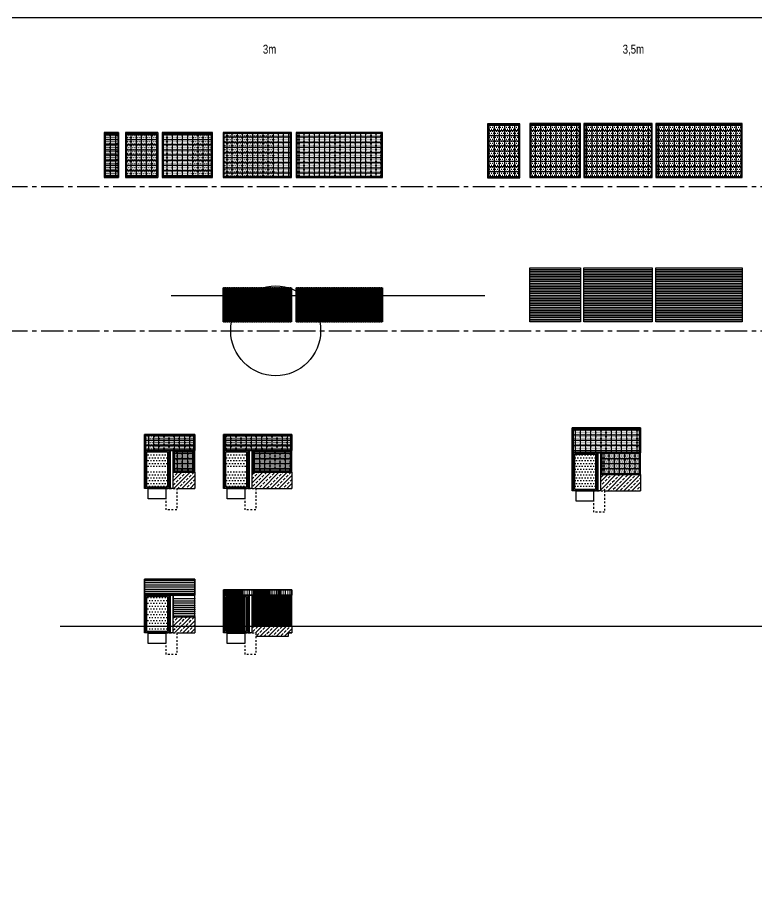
# Model space of a CAD drawing. Header units: metres. Extents: x -16 to 917, y -427 to 244.
# Drawn here: x 638.43 to 679.51, y -378.6 to -330.25 of the extents above; entities that cross this region are included whole.
import ezdxf

# ---------------------------------------------------------------- set-up
doc = ezdxf.new("R2010")
doc.units = ezdxf.units.M
doc.linetypes.add('CENTER', pattern=[2, 1.25, -0.25, 0.25, -0.25])
doc.linetypes.add('DASHED', pattern=[0.75, 0.5, -0.25])
for name, color, linetype in [('m_pale', 1, 'Continuous'), ('m_panele', 7, 'Continuous'), ('m_tekst', 2, 'Continuous')]:
    doc.layers.add(name, color=color, linetype=linetype)
doc.styles.add('CDMSTYLE', font='CDMSIMPL', dxfattribs={"width": 0.8, "bigfont": 'CDMBIGPL'})
pattern_1 = [(0, (0.1, 1), (0.0555625, 0.111125), [0, -0.111125])]
pattern_2 = [(90, (0.1, 1), (-0.28575, 6e-17), []), (180, (0.1, 1), (-6e-17, -0.28575), [])]
pattern_3 = [(90, (0.1, 0.41), (-0.28575, 6e-17), []), (180, (0.1, 0.41), (-6e-17, -0.28575), [])]
pattern_4 = [(0, (0.1, 0.41), (0.0555625, 0.111125), [0, -0.111125])]
pattern_5 = [(90, (-1.5, 1.71), (-0.28575, 6e-17), []), (180, (-1.5, 1.71), (-6e-17, -0.28575), [])]
pattern_6 = [(0, (-1.5, 1.71), (0.0555625, 0.111125), [0, -0.111125])]
pattern_7 = [(0, (-147.98, -221.39), (0.079375, 0.15875), [0, -0.15875])]
pattern_8 = [(45, (-151.2667, -223.5827), (-0.2245064, 0.2245064), []), (45, (-151.0422, -223.5827), (-0.2245064, 0.2245064), [0.15875, -0.079375])]
pattern_9 = [(0, (-346.90001, -278.24322), (0.0555625, 0.111125), [0, -0.111125])]
pattern_10 = [(90, (-346.9, -278.24322), (-0.28575, 6e-17), []), (180, (-346.9, -278.24322), (-6e-17, -0.28575), [])]
pattern_11 = [(0, (-344.70027, -270.53981), (3e-17, 0.09525), [])]

# ---------------------------------------------------------------- blocks, each defined once
blk = doc.blocks.new('P_5_3_1')
at = {"layer": 'm_panele'}
h = blk.add_hatch(color=251, dxfattribs=at)
h.paths.add_polyline_path([(4.9, 3), (0.1, 3), (0.1, 0.5), (4.9, 0.5)])
h.paths.add_polyline_path([(4.85, 0.55), (0.15, 0.55), (0.15, 2.95), (4.85, 2.95)], flags=16)
h = blk.add_hatch(dxfattribs=at)
h.set_pattern_fill('ANSI37', color=251, scale=0.09, angle=45, style=0)
h.paths.add_polyline_path([(4.85, 2.95), (0.15, 2.95), (0.15, 0.55), (4.85, 0.55)])
h = blk.add_hatch(dxfattribs=at)
h.set_pattern_fill('DOTS', color=95, scale=0.07, style=0)
h.paths.add_polyline_path([(4.85, 2.95), (0.15, 2.95), (0.15, 0.55), (4.85, 0.55)])
at = {"layer": 'm_panele', "color": 251}
blk.add_lwpolyline([(0.1, 0.5), (4.9, 0.5), (4.9, 3), (0.1, 3), (0.1, 0.5)], dxfattribs=at)
blk.add_lwpolyline([(0.15, 0.55), (4.85, 0.55), (4.85, 2.95), (0.15, 2.95)], close=True, dxfattribs=at)
blk = doc.blocks.new('P_4_3_1')
at = {"layer": 'm_panele'}
h = blk.add_hatch(color=251, dxfattribs=at)
h.paths.add_polyline_path([(3.9, 3), (0.1, 3), (0.1, 0.5), (3.9, 0.5)])
h.paths.add_polyline_path([(3.85, 0.55), (0.15, 0.55), (0.15, 2.95), (3.85, 2.95)], flags=16)
h = blk.add_hatch(dxfattribs=at)
h.set_pattern_fill('ANSI37', color=251, scale=0.09, angle=45, style=0)
h.paths.add_polyline_path([(3.85, 2.95), (0.15, 2.95), (0.15, 0.55), (3.85, 0.55)])
h = blk.add_hatch(dxfattribs=at)
h.set_pattern_fill('DOTS', color=95, scale=0.07, style=0)
h.paths.add_polyline_path([(3.85, 2.95), (0.15, 2.95), (0.15, 0.55), (3.85, 0.55)])
at = {"layer": 'm_panele', "color": 251}
blk.add_lwpolyline([(0.1, 0.5), (3.9, 0.5), (3.9, 3), (0.1, 3), (0.1, 0.5)], dxfattribs=at)
blk.add_lwpolyline([(0.15, 0.55), (3.85, 0.55), (3.85, 2.95), (0.15, 2.95)], close=True, dxfattribs=at)
blk = doc.blocks.new('P_3_3_1')
at = {"layer": 'm_panele'}
h = blk.add_hatch(color=251, dxfattribs=at)
h.paths.add_polyline_path([(2.9, 3), (0.1, 3), (0.1, 0.5), (2.9, 0.5)])
h.paths.add_polyline_path([(2.85, 2.95), (2.85, 0.55), (0.15, 0.55), (0.15, 2.95)], flags=16)
h = blk.add_hatch(dxfattribs=at)
h.set_pattern_fill('ANSI37', color=251, scale=0.09, angle=45, style=0)
h.set_pattern_definition([(90, (0.1, 1), (-0.28575, 6e-17), []), (180, (0.1, 1), (-6e-17, -0.28575), [])])
h.paths.add_polyline_path([(2.85, 2.95), (0.15, 2.95), (0.15, 0.55), (2.85, 0.55)])
h = blk.add_hatch(dxfattribs=at)
h.set_pattern_fill('DOTS', color=95, scale=0.07, style=0)
h.set_pattern_definition([(0, (0.1, 1), (0.0555625, 0.111125), [0, -0.111125])])
h.paths.add_polyline_path([(2.85, 2.95), (0.15, 2.95), (0.15, 0.55), (2.85, 0.55)])
at = {"layer": 'm_panele', "color": 251}
blk.add_lwpolyline([(0.1, 0.5), (2.9, 0.5), (2.9, 3), (0.1, 3), (0.1, 0.5)], dxfattribs=at)
blk.add_lwpolyline([(0.15, 0.55), (2.85, 0.55), (2.85, 2.95), (0.15, 2.95)], close=True, dxfattribs=at)
blk = doc.blocks.new('*U78')
at = {"layer": 'm_panele'}
blk.add_hatch(color=23, dxfattribs=at).paths.add_polyline_path([(0.025, 0.95), (-0.025, 0.95), (-0.025, -0.95), (0.025, -0.95)])
at = {"layer": 'm_panele', "color": 23, "linetype": 'Continuous', "lineweight": 25}
blk.add_lwpolyline([(-0.025, -0.95), (0.025, -0.95), (0.025, 0.95), (-0.025, 0.95)], close=True, dxfattribs=at)
blk = doc.blocks.new('*U79')
at = {"layer": 'm_tekst', "color": 0, "linetype": 'ByBlock', "lineweight": -2, "transparency": 16777216}
for p in [(0, 0), (0.1, 0), (0.2, 0), (0.3, 0), (0.4, 0), (0.5, 0), (0.6, 0), (0.7, 0), (0.8, 0), (0.9, 0), (1, 0), (1.1, 0), (1.2, 0), (1.3, 0), (1.4, 0), (1.5, 0), (1.6, 0), (1.7, 0), (1.8, 0), (1.9, 0), (2, 0), (2.1, 0), (2.2, 0), (2.3, 0), (2.4, 0), (2.5, 0), (2.6, 0), (2.7, 0), (2.8, 0), (2.9, 0), (3, 0), (3.1, 0), (3.2, 0), (3.3, 0), (3.4, 0), (3.5, 0), (3.6, 0), (3.7, 0)]:
    blk.add_blockref('*U78', p, dxfattribs=at)
blk = doc.blocks.new('P_4_3_2')
at = {"layer": 'm_panele', "color": 23}
blk.add_lwpolyline([(0.1, 0.5), (0.1, 2.4), (3.9, 2.4), (3.9, 0.5)], close=True, dxfattribs=at)
at = {"layer": 'm_tekst', "color": 1, "linetype": 'Continuous', "lineweight": 25}
blk.add_blockref('*U79', (0.148, 1.45), dxfattribs=at)
blk = doc.blocks.new('P_5_3_2')
at = {"layer": 'm_panele'}
for points in [[(0.173, 2.4), (0.123, 2.4), (0.123, 0.5), (0.173, 0.5)], [(0.273, 2.4), (0.223, 2.4), (0.223, 0.5), (0.273, 0.5)], [(0.373, 2.4), (0.323, 2.4), (0.323, 0.5), (0.373, 0.5)], [(0.473, 2.4), (0.423, 2.4), (0.423, 0.5), (0.473, 0.5)], [(0.573, 2.4), (0.523, 2.4), (0.523, 0.5), (0.573, 0.5)], [(0.673, 2.4), (0.623, 2.4), (0.623, 0.5), (0.673, 0.5)], [(0.773, 2.4), (0.723, 2.4), (0.723, 0.5), (0.773, 0.5)], [(0.873, 2.4), (0.823, 2.4), (0.823, 0.5), (0.873, 0.5)], [(0.973, 2.4), (0.923, 2.4), (0.923, 0.5), (0.973, 0.5)], [(1.073, 2.4), (1.023, 2.4), (1.023, 0.5), (1.073, 0.5)], [(1.173, 2.4), (1.123, 2.4), (1.123, 0.5), (1.173, 0.5)], [(1.273, 2.4), (1.223, 2.4), (1.223, 0.5), (1.273, 0.5)], [(1.373, 2.4), (1.323, 2.4), (1.323, 0.5), (1.373, 0.5)], [(1.473, 2.4), (1.423, 2.4), (1.423, 0.5), (1.473, 0.5)], [(1.573, 2.4), (1.523, 2.4), (1.523, 0.5), (1.573, 0.5)], [(1.673, 2.4), (1.623, 2.4), (1.623, 0.5), (1.673, 0.5)], [(1.773, 2.4), (1.723, 2.4), (1.723, 0.5), (1.773, 0.5)], [(1.873, 2.4), (1.823, 2.4), (1.823, 0.5), (1.873, 0.5)], [(1.973, 2.4), (1.923, 2.4), (1.923, 0.5), (1.973, 0.5)], [(2.073, 2.4), (2.023, 2.4), (2.023, 0.5), (2.073, 0.5)], [(2.173, 2.4), (2.123, 2.4), (2.123, 0.5), (2.173, 0.5)], [(2.273, 2.4), (2.223, 2.4), (2.223, 0.5), (2.273, 0.5)], [(2.373, 2.4), (2.323, 2.4), (2.323, 0.5), (2.373, 0.5)], [(2.473, 2.4), (2.423, 2.4), (2.423, 0.5), (2.473, 0.5)], [(2.573, 2.4), (2.523, 2.4), (2.523, 0.5), (2.573, 0.5)], [(2.673, 2.4), (2.623, 2.4), (2.623, 0.5), (2.673, 0.5)], [(2.773, 2.4), (2.723, 2.4), (2.723, 0.5), (2.773, 0.5)], [(2.873, 2.4), (2.823, 2.4), (2.823, 0.5), (2.873, 0.5)], [(2.973, 2.4), (2.923, 2.4), (2.923, 0.5), (2.973, 0.5)], [(3.073, 2.4), (3.023, 2.4), (3.023, 0.5), (3.073, 0.5)], [(3.173, 2.4), (3.123, 2.4), (3.123, 0.5), (3.173, 0.5)], [(3.273, 2.4), (3.223, 2.4), (3.223, 0.5), (3.273, 0.5)], [(3.373, 2.4), (3.323, 2.4), (3.323, 0.5), (3.373, 0.5)], [(3.473, 2.4), (3.423, 2.4), (3.423, 0.5), (3.473, 0.5)], [(3.573, 2.4), (3.523, 2.4), (3.523, 0.5), (3.573, 0.5)], [(3.673, 2.4), (3.623, 2.4), (3.623, 0.5), (3.673, 0.5)], [(3.773, 2.4), (3.723, 2.4), (3.723, 0.5), (3.773, 0.5)], [(3.873, 2.4), (3.823, 2.4), (3.823, 0.5), (3.873, 0.5)], [(3.973, 2.4), (3.923, 2.4), (3.923, 0.5), (3.973, 0.5)], [(4.073, 2.4), (4.023, 2.4), (4.023, 0.5), (4.073, 0.5)], [(4.173, 2.4), (4.123, 2.4), (4.123, 0.5), (4.173, 0.5)], [(4.273, 2.4), (4.223, 2.4), (4.223, 0.5), (4.273, 0.5)], [(4.373, 2.4), (4.323, 2.4), (4.323, 0.5), (4.373, 0.5)], [(4.473, 2.4), (4.423, 2.4), (4.423, 0.5), (4.473, 0.5)], [(4.573, 2.4), (4.523, 2.4), (4.523, 0.5), (4.573, 0.5)], [(4.673, 2.4), (4.623, 2.4), (4.623, 0.5), (4.673, 0.5)], [(4.773, 2.4), (4.723, 2.4), (4.723, 0.5), (4.773, 0.5)], [(4.873, 2.4), (4.823, 2.4), (4.823, 0.5), (4.873, 0.5)]]:
    blk.add_hatch(color=23, dxfattribs=at).paths.add_polyline_path(points)
at = {"layer": 'm_panele', "color": 1}
blk.add_lwpolyline([(0.1, 0.5), (0.1, 2.4), (4.9, 2.4), (4.9, 0.5)], close=True, dxfattribs=at)
at = {"layer": 'm_panele', "color": 23, "linetype": 'Continuous', "lineweight": 25}
for points in [[(0.123, 0.5), (0.173, 0.5), (0.173, 2.4), (0.123, 2.4)], [(0.223, 0.5), (0.273, 0.5), (0.273, 2.4), (0.223, 2.4)], [(0.323, 0.5), (0.373, 0.5), (0.373, 2.4), (0.323, 2.4)], [(0.423, 0.5), (0.473, 0.5), (0.473, 2.4), (0.423, 2.4)], [(0.523, 0.5), (0.573, 0.5), (0.573, 2.4), (0.523, 2.4)], [(0.623, 0.5), (0.673, 0.5), (0.673, 2.4), (0.623, 2.4)], [(0.723, 0.5), (0.773, 0.5), (0.773, 2.4), (0.723, 2.4)], [(0.823, 0.5), (0.873, 0.5), (0.873, 2.4), (0.823, 2.4)], [(0.923, 0.5), (0.973, 0.5), (0.973, 2.4), (0.923, 2.4)], [(1.023, 0.5), (1.073, 0.5), (1.073, 2.4), (1.023, 2.4)], [(1.123, 0.5), (1.173, 0.5), (1.173, 2.4), (1.123, 2.4)], [(1.223, 0.5), (1.273, 0.5), (1.273, 2.4), (1.223, 2.4)], [(1.323, 0.5), (1.373, 0.5), (1.373, 2.4), (1.323, 2.4)], [(1.423, 0.5), (1.473, 0.5), (1.473, 2.4), (1.423, 2.4)], [(1.523, 0.5), (1.573, 0.5), (1.573, 2.4), (1.523, 2.4)], [(1.623, 0.5), (1.673, 0.5), (1.673, 2.4), (1.623, 2.4)], [(1.723, 0.5), (1.773, 0.5), (1.773, 2.4), (1.723, 2.4)], [(1.823, 0.5), (1.873, 0.5), (1.873, 2.4), (1.823, 2.4)], [(1.923, 0.5), (1.973, 0.5), (1.973, 2.4), (1.923, 2.4)], [(2.023, 0.5), (2.073, 0.5), (2.073, 2.4), (2.023, 2.4)], [(2.123, 0.5), (2.173, 0.5), (2.173, 2.4), (2.123, 2.4)], [(2.223, 0.5), (2.273, 0.5), (2.273, 2.4), (2.223, 2.4)], [(2.323, 0.5), (2.373, 0.5), (2.373, 2.4), (2.323, 2.4)], [(2.423, 0.5), (2.473, 0.5), (2.473, 2.4), (2.423, 2.4)], [(2.523, 0.5), (2.573, 0.5), (2.573, 2.4), (2.523, 2.4)], [(2.623, 0.5), (2.673, 0.5), (2.673, 2.4), (2.623, 2.4)], [(2.723, 0.5), (2.773, 0.5), (2.773, 2.4), (2.723, 2.4)], [(2.823, 0.5), (2.873, 0.5), (2.873, 2.4), (2.823, 2.4)], [(2.923, 0.5), (2.973, 0.5), (2.973, 2.4), (2.923, 2.4)], [(3.023, 0.5), (3.073, 0.5), (3.073, 2.4), (3.023, 2.4)], [(3.123, 0.5), (3.173, 0.5), (3.173, 2.4), (3.123, 2.4)], [(3.223, 0.5), (3.273, 0.5), (3.273, 2.4), (3.223, 2.4)], [(3.323, 0.5), (3.373, 0.5), (3.373, 2.4), (3.323, 2.4)], [(3.423, 0.5), (3.473, 0.5), (3.473, 2.4), (3.423, 2.4)], [(3.523, 0.5), (3.573, 0.5), (3.573, 2.4), (3.523, 2.4)], [(3.623, 0.5), (3.673, 0.5), (3.673, 2.4), (3.623, 2.4)], [(3.723, 0.5), (3.773, 0.5), (3.773, 2.4), (3.723, 2.4)], [(3.823, 0.5), (3.873, 0.5), (3.873, 2.4), (3.823, 2.4)], [(3.923, 0.5), (3.973, 0.5), (3.973, 2.4), (3.923, 2.4)], [(4.023, 0.5), (4.073, 0.5), (4.073, 2.4), (4.023, 2.4)], [(4.123, 0.5), (4.173, 0.5), (4.173, 2.4), (4.123, 2.4)], [(4.223, 0.5), (4.273, 0.5), (4.273, 2.4), (4.223, 2.4)], [(4.323, 0.5), (4.373, 0.5), (4.373, 2.4), (4.323, 2.4)], [(4.423, 0.5), (4.473, 0.5), (4.473, 2.4), (4.423, 2.4)], [(4.523, 0.5), (4.573, 0.5), (4.573, 2.4), (4.523, 2.4)], [(4.623, 0.5), (4.673, 0.5), (4.673, 2.4), (4.623, 2.4)], [(4.723, 0.5), (4.773, 0.5), (4.773, 2.4), (4.723, 2.4)], [(4.823, 0.5), (4.873, 0.5), (4.873, 2.4), (4.823, 2.4)]]:
    blk.add_lwpolyline(points, close=True, dxfattribs=at)
blk = doc.blocks.new('P_1_3_1')
at = {"layer": 'm_panele'}
h = blk.add_hatch(color=251, dxfattribs=at)
h.paths.add_polyline_path([(0.9, 3), (0.1, 3), (0.1, 0.5), (0.9, 0.5)])
h.paths.add_polyline_path([(0.85, 0.55), (0.15, 0.55), (0.15, 2.95), (0.85, 2.95)], flags=16)
h = blk.add_hatch(dxfattribs=at)
h.set_pattern_fill('DOTS', color=95, scale=0.07, style=0)
h.set_pattern_definition(pattern_1)
h.paths.add_polyline_path([(0.85, 2.95), (0.15, 2.95), (0.15, 0.55), (0.85, 0.55)])
h = blk.add_hatch(dxfattribs=at)
h.set_pattern_fill('ANSI37', color=251, scale=0.09, angle=45, style=0)
h.set_pattern_definition(pattern_2)
h.paths.add_polyline_path([(0.85, 2.95), (0.15, 2.95), (0.15, 0.55), (0.85, 0.55)])
at = {"layer": 'm_panele', "color": 251}
for p, q in [((0.85, 2.95), (0.15, 2.95)), ((0.15, 2.95), (0.15, 0.55)), ((0.85, 2.95), (0.85, 0.55)), ((0.9, 3), (0.9, 0.5)), ((0.15, 0.55), (0.85, 0.55))]:
    blk.add_line(p, q, dxfattribs=at)
for points in [[(0.9, 3), (0.1, 3), (0.1, 0.5)], [(0.1, 0.5), (0.9, 0.5)]]:
    blk.add_lwpolyline(points, dxfattribs=at)
blk = doc.blocks.new('P_2_3_1')
at = {"layer": 'm_panele'}
h = blk.add_hatch(color=251, dxfattribs=at)
h.paths.add_polyline_path([(1.9, 3), (0.1, 3), (0.1, 0.5), (1.9, 0.5)])
h.paths.add_polyline_path([(0.15, 0.55), (0.15, 2.95), (1.85, 2.95), (1.85, 0.55)], flags=16)
h = blk.add_hatch(dxfattribs=at)
h.set_pattern_fill('DOTS', color=95, scale=0.07, style=0)
h.set_pattern_definition(pattern_1)
h.paths.add_polyline_path([(1.85, 2.95), (0.15, 2.95), (0.15, 0.55), (1.85, 0.55)])
h = blk.add_hatch(dxfattribs=at)
h.set_pattern_fill('ANSI37', color=251, scale=0.09, angle=45, style=0)
h.set_pattern_definition(pattern_2)
h.paths.add_polyline_path([(1.85, 2.95), (0.15, 2.95), (0.15, 0.55), (1.85, 0.55)])
at = {"layer": 'm_panele', "color": 251}
for p, q in [((1.85, 2.95), (0.15, 2.95)), ((0.15, 2.95), (0.15, 0.55)), ((1.85, 2.95), (1.85, 0.55)), ((1.9, 3), (1.9, 0.5)), ((0.15, 0.55), (1.85, 0.55))]:
    blk.add_line(p, q, dxfattribs=at)
for points in [[(1.9, 3), (0.1, 3), (0.1, 0.5)], [(0.1, 0.5), (1.9, 0.5)]]:
    blk.add_lwpolyline(points, dxfattribs=at)
blk = doc.blocks.new('DZ_4_3_1')
at = {"layer": 'm_panele'}
h = blk.add_hatch(color=251, dxfattribs=at)
h.paths.add_polyline_path([(3.892, 3), (0.1, 3), (0.1, 2.11), (3.892, 2.11)])
h.paths.add_polyline_path([(3.842, 2.16), (0.15, 2.16), (0.15, 2.95), (3.842, 2.95)], flags=16)
h = blk.add_hatch(dxfattribs=at)
h.set_pattern_fill('ANSI37', color=251, scale=0.09, angle=45, style=0)
h.set_pattern_definition(pattern_5)
h.paths.add_polyline_path([(3.842, 2.95), (0.15, 2.95), (0.15, 2.16), (3.842, 2.16)])
h = blk.add_hatch(dxfattribs=at)
h.set_pattern_fill('DOTS', color=95, scale=0.07, style=0)
h.set_pattern_definition(pattern_6)
h.paths.add_polyline_path([(3.842, 2.95), (0.15, 2.95), (0.15, 2.16), (3.842, 2.16)])
at = {"layer": 'm_panele', "linetype": 'Continuous', "lineweight": 25}
h = blk.add_hatch(dxfattribs=at)
h.set_pattern_fill('DOTS', color=95, scale=0.1)
h.set_pattern_definition(pattern_7)
h.paths.add_polyline_path([(1.385, 2.04), (0.235, 2.04), (0.235, 1.13), (1.385, 1.13)])
h.paths.add_polyline_path([(1.385, 1.06), (0.235, 1.06), (0.235, 0.08), (1.385, 0.08)])
at = {"layer": 'm_panele'}
h = blk.add_hatch(color=251, dxfattribs=at)
h.paths.add_polyline_path([(3.892, 2.11), (1.7, 2.11), (1.7, 0.91), (3.892, 0.91)])
h.paths.add_polyline_path([(3.842, 0.96), (1.75, 0.96), (1.75, 2.06), (3.842, 2.06)], flags=16)
h = blk.add_hatch(dxfattribs=at)
h.set_pattern_fill('ANSI37', color=251, scale=0.09, angle=45, style=0)
h.set_pattern_definition(pattern_3)
h.paths.add_polyline_path([(3.842, 2.06), (1.75, 2.06), (1.75, 0.96), (3.842, 0.96)])
h = blk.add_hatch(dxfattribs=at)
h.set_pattern_fill('DOTS', color=95, scale=0.07, style=0)
h.set_pattern_definition(pattern_4)
h.paths.add_polyline_path([(3.842, 2.06), (1.75, 2.06), (1.75, 0.96), (3.842, 0.96)])
h = blk.add_hatch(dxfattribs=at)
h.set_pattern_fill('ANSI33', color=8, scale=0.05, style=0)
h.set_pattern_definition(pattern_8)
h.paths.add_polyline_path([(3.892, 0.91), (1.7, 0.91), (1.7, 0.01), (1.9, 0.01), (4.692, 0.01), (3.892, 0.01)])
at = {"layer": 'm_panele', "color": 8, "lineweight": 25}
blk.add_line((3.892, 0.91), (3.892, 0.01), dxfattribs=at)
at = {"layer": 'm_panele', "color": 8}
blk.add_line((1.9, 0.01), (3.892, 0.01), dxfattribs=at)
blk.add_line((1.9, 0.01), (3.892, 0.01), dxfattribs=at)
at = {"layer": 'm_panele', "color": 251}
for points in [[(0.1, 2.11), (3.892, 2.11), (3.892, 3), (0.1, 3), (0.1, 2.11)], [(1.7, 0.91), (3.892, 0.91), (3.892, 2.11), (1.7, 2.11), (1.7, 0.91)]]:
    blk.add_lwpolyline(points, dxfattribs=at)
for points in [[(0.1, 3), (3.892, 3), (3.892, 2.11), (0.1, 2.11)], [(0.15, 2.16), (3.842, 2.16), (3.842, 2.95), (0.15, 2.95)], [(1.75, 0.96), (3.842, 0.96), (3.842, 2.06), (1.75, 2.06)]]:
    blk.add_lwpolyline(points, close=True, dxfattribs=at)
at = {"layer": 'm_panele', "color": 1, "linetype": 'Continuous', "lineweight": 25}
for points in [[(0.1, 2.11), (1.52, 2.11), (1.52, 0.01), (0.1, 0.01)], [(0.165, 2.11), (1.455, 2.11), (1.455, 0.01), (0.165, 0.01)], [(0.235, 2.04), (1.385, 2.04), (1.385, 0.08), (0.235, 0.08)], [(1.455, 0.01), (1.52, 0.01), (1.52, 2.11), (1.455, 2.11)], [(1.52, 2.11), (1.68, 2.11), (1.68, 0.01), (1.52, 0.01)], [(0.31, 0), (1.29, 0), (1.29, -0.58), (0.31, -0.58)]]:
    blk.add_lwpolyline(points, close=True, dxfattribs=at)
at = {"layer": 'm_panele', "color": 1, "linetype": 'DASHED', "ltscale": 0.005}
blk.add_lwpolyline([(1.3, 0.01), (1.9, 0.01), (1.9, -1.19), (1.3, -1.19)], close=True, dxfattribs=at)
blk = doc.blocks.new('DZ_4_3_2')
at = {"layer": 'm_panele'}
for points in [[(0.175, 2.41), (0.125, 2.41), (0.125, 2.11), (0.175, 2.11)], [(0.275, 2.41), (0.225, 2.41), (0.225, 2.11), (0.275, 2.11)], [(0.31, 2.04), (0.26, 2.04), (0.26, 0.08), (0.31, 0.08)], [(0.375, 2.41), (0.325, 2.41), (0.325, 2.11), (0.375, 2.11)], [(0.41, 2.04), (0.36, 2.04), (0.36, 0.08), (0.41, 0.08)], [(0.475, 2.41), (0.425, 2.41), (0.425, 2.11), (0.475, 2.11)], [(0.51, 2.04), (0.46, 2.04), (0.46, 0.08), (0.51, 0.08)], [(0.575, 2.41), (0.525, 2.41), (0.525, 2.11), (0.575, 2.11)], [(0.61, 2.04), (0.56, 2.04), (0.56, 0.08), (0.61, 0.08)], [(0.675, 2.41), (0.625, 2.41), (0.625, 2.11), (0.675, 2.11)], [(0.71, 2.04), (0.66, 2.04), (0.66, 0.08), (0.71, 0.08)], [(0.775, 2.41), (0.725, 2.41), (0.725, 2.11), (0.775, 2.11)], [(0.81, 2.04), (0.76, 2.04), (0.76, 0.08), (0.81, 0.08)], [(0.875, 2.41), (0.825, 2.41), (0.825, 2.11), (0.875, 2.11)], [(0.91, 2.04), (0.86, 2.04), (0.86, 0.08), (0.91, 0.08)], [(0.975, 2.41), (0.925, 2.41), (0.925, 2.11), (0.975, 2.11)], [(1.01, 2.04), (0.96, 2.04), (0.96, 0.08), (1.01, 0.08)], [(1.075, 2.41), (1.025, 2.41), (1.025, 2.11), (1.075, 2.11)], [(1.11, 2.04), (1.06, 2.04), (1.06, 0.08), (1.11, 0.08)], [(1.175, 2.41), (1.125, 2.41), (1.125, 2.11), (1.175, 2.11)], [(1.21, 2.04), (1.16, 2.04), (1.16, 0.08), (1.21, 0.08)], [(1.275, 2.41), (1.225, 2.41), (1.225, 2.11), (1.275, 2.11)], [(1.31, 2.04), (1.26, 2.04), (1.26, 0.08), (1.31, 0.08)], [(1.375, 2.41), (1.325, 2.41), (1.325, 2.11), (1.375, 2.11)], [(1.475, 2.41), (1.425, 2.41), (1.425, 2.11), (1.475, 2.11)], [(1.575, 2.41), (1.525, 2.41), (1.525, 2.11), (1.575, 2.11)], [(1.675, 2.41), (1.625, 2.41), (1.625, 2.11), (1.675, 2.11)], [(1.775, 2.41), (1.725, 2.41), (1.725, 2.11), (1.775, 2.11)], [(1.775, 2.11), (1.725, 2.11), (1.725, 0.41), (1.775, 0.41)], [(1.875, 2.41), (1.825, 2.41), (1.825, 2.11), (1.875, 2.11)], [(1.875, 2.11), (1.825, 2.11), (1.825, 0.41), (1.875, 0.41)], [(1.975, 2.41), (1.925, 2.41), (1.925, 2.11), (1.975, 2.11)], [(1.975, 2.11), (1.925, 2.11), (1.925, 0.41), (1.975, 0.41)], [(2.075, 2.41), (2.025, 2.41), (2.025, 2.11), (2.075, 2.11)], [(2.075, 2.11), (2.025, 2.11), (2.025, 0.41), (2.075, 0.41)], [(2.175, 2.41), (2.125, 2.41), (2.125, 2.11), (2.175, 2.11)], [(2.175, 2.11), (2.125, 2.11), (2.125, 0.41), (2.175, 0.41)], [(2.275, 2.41), (2.225, 2.41), (2.225, 2.11), (2.275, 2.11)], [(2.275, 2.11), (2.225, 2.11), (2.225, 0.41), (2.275, 0.41)], [(2.375, 2.41), (2.325, 2.41), (2.325, 2.11), (2.375, 2.11)], [(2.375, 2.11), (2.325, 2.11), (2.325, 0.41), (2.375, 0.41)], [(2.475, 2.41), (2.425, 2.41), (2.425, 2.11), (2.475, 2.11)], [(2.475, 2.11), (2.425, 2.11), (2.425, 0.41), (2.475, 0.41)], [(2.575, 2.41), (2.525, 2.41), (2.525, 2.11), (2.575, 2.11)], [(2.575, 2.11), (2.525, 2.11), (2.525, 0.41), (2.575, 0.41)], [(2.675, 2.41), (2.625, 2.41), (2.625, 2.11), (2.675, 2.11)], [(2.675, 2.11), (2.625, 2.11), (2.625, 0.41), (2.675, 0.41)], [(2.775, 2.41), (2.725, 2.41), (2.725, 2.11), (2.775, 2.11)], [(2.775, 2.11), (2.725, 2.11), (2.725, 0.41), (2.775, 0.41)], [(2.875, 2.41), (2.825, 2.41), (2.825, 2.11), (2.875, 2.11)], [(2.875, 2.11), (2.825, 2.11), (2.825, 0.41), (2.875, 0.41)], [(2.975, 2.41), (2.925, 2.41), (2.925, 2.11), (2.975, 2.11)], [(2.975, 2.11), (2.925, 2.11), (2.925, 0.41), (2.975, 0.41)], [(3.075, 2.41), (3.025, 2.41), (3.025, 2.11), (3.075, 2.11)], [(3.075, 2.11), (3.025, 2.11), (3.025, 0.41), (3.075, 0.41)], [(3.175, 2.41), (3.125, 2.41), (3.125, 2.11), (3.175, 2.11)], [(3.175, 2.11), (3.125, 2.11), (3.125, 0.41), (3.175, 0.41)], [(3.275, 2.41), (3.225, 2.41), (3.225, 2.11), (3.275, 2.11)], [(3.275, 2.11), (3.225, 2.11), (3.225, 0.41), (3.275, 0.41)], [(3.375, 2.41), (3.325, 2.41), (3.325, 2.11), (3.375, 2.11)], [(3.375, 2.11), (3.325, 2.11), (3.325, 0.41), (3.375, 0.41)], [(3.475, 2.41), (3.425, 2.41), (3.425, 2.11), (3.475, 2.11)], [(3.475, 2.11), (3.425, 2.11), (3.425, 0.41), (3.475, 0.41)], [(3.575, 2.41), (3.525, 2.41), (3.525, 2.11), (3.575, 2.11)], [(3.575, 2.11), (3.525, 2.11), (3.525, 0.41), (3.575, 0.41)], [(3.675, 2.41), (3.625, 2.41), (3.625, 2.11), (3.675, 2.11)], [(3.675, 2.11), (3.625, 2.11), (3.625, 0.41), (3.675, 0.41)], [(3.775, 2.41), (3.725, 2.41), (3.725, 2.11), (3.775, 2.11)], [(3.775, 2.11), (3.725, 2.11), (3.725, 0.41), (3.775, 0.41)], [(3.875, 2.41), (3.825, 2.41), (3.825, 2.11), (3.875, 2.11)], [(3.875, 2.11), (3.825, 2.11), (3.825, 0.41), (3.875, 0.41)]]:
    blk.add_hatch(color=23, dxfattribs=at).paths.add_polyline_path(points)
h = blk.add_hatch(dxfattribs=at)
h.set_pattern_fill('ANSI33', color=8, scale=0.05, style=0)
h.set_pattern_definition(pattern_8)
h.paths.add_polyline_path([(3.892, 0.41), (1.7, 0.41), (1.7, 0.01), (1.9, 0.01), (1.9, -0.19), (3.692, -0.19), (3.692, 0.01), (3.892, 0.01)])
at = {"layer": 'm_panele', "color": 8}
for q in [(3.892, 0.01), (3.692, -0.19)]:
    blk.add_line((3.692, 0.01), q, dxfattribs=at)
at = {"layer": 'm_panele', "color": 8, "lineweight": 25}
for p, q in [((3.892, 0.01), (3.692, 0.01)), ((3.892, 0.41), (3.892, 0.01)), ((3.692, -0.19), (1.9, -0.19))]:
    blk.add_line(p, q, dxfattribs=at)
at = {"layer": 'm_panele', "color": 251}
for points in [[(0.1, 2.11), (3.892, 2.11), (3.892, 2.41), (0.1, 2.41), (0.1, 2.11)], [(1.7, 0.41), (3.892, 0.41), (3.892, 2.11), (1.7, 2.11), (1.7, 0.41)]]:
    blk.add_lwpolyline(points, dxfattribs=at)
blk.add_lwpolyline([(0.1, 2.41), (3.892, 2.41), (3.892, 2.11), (0.1, 2.11)], close=True, dxfattribs=at)
at = {"layer": 'm_panele', "color": 1, "linetype": 'Continuous', "lineweight": 25}
for points in [[(0.1, 2.11), (1.52, 2.11), (1.52, 0.01), (0.1, 0.01)], [(0.165, 2.11), (1.455, 2.11), (1.455, 0.01), (0.165, 0.01)], [(0.235, 2.04), (1.385, 2.04), (1.385, 0.08), (0.235, 0.08)], [(1.455, 0.01), (1.52, 0.01), (1.52, 2.11), (1.455, 2.11)], [(1.52, 2.11), (1.68, 2.11), (1.68, 0.01), (1.52, 0.01)], [(0.31, 0), (1.29, 0), (1.29, -0.58), (0.31, -0.58)]]:
    blk.add_lwpolyline(points, close=True, dxfattribs=at)
at = {"layer": 'm_panele', "color": 23, "linetype": 'Continuous', "lineweight": 25}
for points in [[(0.125, 2.41), (0.125, 2.11), (0.175, 2.11), (0.175, 2.41)], [(0.225, 2.41), (0.225, 2.11), (0.275, 2.11), (0.275, 2.41)], [(0.325, 2.41), (0.325, 2.11), (0.375, 2.11), (0.375, 2.41)], [(0.36, 2.04), (0.36, 0.08), (0.41, 0.08), (0.41, 2.04)], [(0.425, 2.41), (0.425, 2.11), (0.475, 2.11), (0.475, 2.41)], [(0.46, 2.04), (0.46, 0.08), (0.51, 0.08), (0.51, 2.04)], [(0.525, 2.41), (0.525, 2.11), (0.575, 2.11), (0.575, 2.41)], [(0.56, 2.04), (0.56, 0.08), (0.61, 0.08), (0.61, 2.04)], [(0.625, 2.41), (0.625, 2.11), (0.675, 2.11), (0.675, 2.41)], [(0.66, 2.04), (0.66, 0.08), (0.71, 0.08), (0.71, 2.04)], [(0.725, 2.41), (0.725, 2.11), (0.775, 2.11), (0.775, 2.41)], [(0.76, 2.04), (0.76, 0.08), (0.81, 0.08), (0.81, 2.04)], [(0.825, 2.41), (0.825, 2.11), (0.875, 2.11), (0.875, 2.41)], [(0.86, 2.04), (0.86, 0.08), (0.91, 0.08), (0.91, 2.04)], [(0.925, 2.41), (0.925, 2.11), (0.975, 2.11), (0.975, 2.41)], [(0.96, 2.04), (0.96, 0.08), (1.01, 0.08), (1.01, 2.04)], [(1.025, 2.41), (1.025, 2.11), (1.075, 2.11), (1.075, 2.41)], [(1.06, 2.04), (1.06, 0.08), (1.11, 0.08), (1.11, 2.04)], [(1.125, 2.41), (1.125, 2.11), (1.175, 2.11), (1.175, 2.41)], [(1.16, 2.04), (1.16, 0.08), (1.21, 0.08), (1.21, 2.04)], [(1.26, 2.04), (1.26, 0.08), (1.31, 0.08), (1.31, 2.04)], [(1.725, 2.41), (1.725, 2.11), (1.775, 2.11), (1.775, 2.41)], [(1.825, 2.41), (1.825, 2.11), (1.875, 2.11), (1.875, 2.41)], [(1.825, 2.11), (1.825, 0.41), (1.875, 0.41), (1.875, 2.11)], [(1.925, 2.41), (1.925, 2.11), (1.975, 2.11), (1.975, 2.41)], [(1.925, 2.11), (1.925, 0.41), (1.975, 0.41), (1.975, 2.11)], [(2.025, 2.41), (2.025, 2.11), (2.075, 2.11), (2.075, 2.41)], [(2.025, 2.11), (2.025, 0.41), (2.075, 0.41), (2.075, 2.11)], [(2.125, 2.41), (2.125, 2.11), (2.175, 2.11), (2.175, 2.41)], [(2.125, 2.11), (2.125, 0.41), (2.175, 0.41), (2.175, 2.11)], [(2.225, 2.41), (2.225, 2.11), (2.275, 2.11), (2.275, 2.41)], [(2.225, 2.11), (2.225, 0.41), (2.275, 0.41), (2.275, 2.11)], [(2.325, 2.41), (2.325, 2.11), (2.375, 2.11), (2.375, 2.41)], [(2.325, 2.11), (2.325, 0.41), (2.375, 0.41), (2.375, 2.11)], [(2.425, 2.41), (2.425, 2.11), (2.475, 2.11), (2.475, 2.41)], [(2.425, 2.11), (2.425, 0.41), (2.475, 0.41), (2.475, 2.11)], [(2.525, 2.41), (2.525, 2.11), (2.575, 2.11), (2.575, 2.41)], [(2.525, 2.11), (2.525, 0.41), (2.575, 0.41), (2.575, 2.11)], [(2.625, 2.41), (2.625, 2.11), (2.675, 2.11), (2.675, 2.41)], [(2.625, 2.11), (2.625, 0.41), (2.675, 0.41), (2.675, 2.11)], [(2.725, 2.11), (2.725, 0.41), (2.775, 0.41), (2.775, 2.11)], [(2.825, 2.11), (2.825, 0.41), (2.875, 0.41), (2.875, 2.11)], [(2.925, 2.11), (2.925, 0.41), (2.975, 0.41), (2.975, 2.11)], [(3.025, 2.11), (3.025, 0.41), (3.075, 0.41), (3.075, 2.11)], [(3.125, 2.41), (3.125, 2.11), (3.175, 2.11), (3.175, 2.41)], [(3.125, 2.11), (3.125, 0.41), (3.175, 0.41), (3.175, 2.11)], [(3.225, 2.41), (3.225, 2.11), (3.275, 2.11), (3.275, 2.41)], [(3.225, 2.11), (3.225, 0.41), (3.275, 0.41), (3.275, 2.11)], [(3.325, 2.11), (3.325, 0.41), (3.375, 0.41), (3.375, 2.11)], [(3.425, 2.11), (3.425, 0.41), (3.475, 0.41), (3.475, 2.11)], [(3.525, 2.11), (3.525, 0.41), (3.575, 0.41), (3.575, 2.11)], [(3.625, 2.11), (3.625, 0.41), (3.675, 0.41), (3.675, 2.11)], [(3.725, 2.11), (3.725, 0.41), (3.775, 0.41), (3.775, 2.11)], [(3.825, 2.11), (3.825, 0.41), (3.875, 0.41), (3.875, 2.11)]]:
    blk.add_lwpolyline(points, dxfattribs=at)
for points in [[(0.26, 0.08), (0.31, 0.08), (0.31, 2.04), (0.26, 2.04)], [(1.725, 0.41), (1.775, 0.41), (1.775, 2.11), (1.725, 2.11)]]:
    blk.add_lwpolyline(points, close=True, dxfattribs=at)
at = {"layer": 'm_panele', "color": 1, "linetype": 'DASHED', "ltscale": 0.005}
blk.add_lwpolyline([(1.3, 0.01), (1.9, 0.01), (1.9, -1.19), (1.3, -1.19)], close=True, dxfattribs=at)
blk = doc.blocks.new('DZ_3_3_1')
at = {"layer": 'm_panele'}
h = blk.add_hatch(color=251, dxfattribs=at)
h.paths.add_polyline_path([(2.892, 3), (0.1, 3), (0.1, 2.11), (2.892, 2.11)])
h.paths.add_polyline_path([(2.842, 2.16), (0.15, 2.16), (0.15, 2.95), (2.842, 2.95)], flags=16)
h = blk.add_hatch(dxfattribs=at)
h.set_pattern_fill('ANSI37', color=251, scale=0.09, angle=45, style=0)
h.set_pattern_definition(pattern_5)
h.paths.add_polyline_path([(2.842, 2.95), (0.15, 2.95), (0.15, 2.16), (2.842, 2.16)])
h = blk.add_hatch(dxfattribs=at)
h.set_pattern_fill('DOTS', color=95, scale=0.07, style=0)
h.set_pattern_definition(pattern_6)
h.paths.add_polyline_path([(2.842, 2.95), (0.15, 2.95), (0.15, 2.16), (2.842, 2.16)])
at = {"layer": 'm_panele', "linetype": 'Continuous', "lineweight": 25}
h = blk.add_hatch(dxfattribs=at)
h.set_pattern_fill('DOTS', color=95, scale=0.1)
h.set_pattern_definition(pattern_7)
h.paths.add_polyline_path([(1.385, 2.04), (0.235, 2.04), (0.235, 1.13), (1.385, 1.13)])
h.paths.add_polyline_path([(1.385, 1.06), (0.235, 1.06), (0.235, 0.08), (1.385, 0.08)])
at = {"layer": 'm_panele'}
h = blk.add_hatch(color=251, dxfattribs=at)
h.paths.add_polyline_path([(2.892, 2.11), (1.7, 2.11), (1.7, 0.91), (2.892, 0.91)])
h.paths.add_polyline_path([(2.842, 0.96), (1.75, 0.96), (1.75, 2.06), (2.842, 2.06)], flags=16)
h = blk.add_hatch(dxfattribs=at)
h.set_pattern_fill('ANSI37', color=251, scale=0.09, angle=45, style=0)
h.set_pattern_definition(pattern_3)
h.paths.add_polyline_path([(2.842, 2.06), (1.75, 2.06), (1.75, 0.96), (2.842, 0.96)])
h = blk.add_hatch(dxfattribs=at)
h.set_pattern_fill('DOTS', color=95, scale=0.07, style=0)
h.set_pattern_definition(pattern_4)
h.paths.add_polyline_path([(2.842, 2.06), (1.75, 2.06), (1.75, 0.96), (2.842, 0.96)])
h = blk.add_hatch(dxfattribs=at)
h.set_pattern_fill('ANSI33', color=8, scale=0.05, style=0)
h.set_pattern_definition(pattern_8)
h.paths.add_polyline_path([(2.892, 0.91), (1.7, 0.91), (1.7, 0.01), (1.238, 0.01), (4.03, 0.01), (2.892, 0.01)])
at = {"layer": 'm_panele', "color": 8, "lineweight": 25}
blk.add_line((2.892, 0.91), (2.892, 0.01), dxfattribs=at)
at = {"layer": 'm_panele', "color": 8}
blk.add_line((1.9, 0.01), (2.892, 0.01), dxfattribs=at)
blk.add_line((1.9, 0.01), (2.892, 0.01), dxfattribs=at)
at = {"layer": 'm_panele', "color": 251}
for points in [[(0.1, 2.11), (2.892, 2.11), (2.892, 3), (0.1, 3), (0.1, 2.11)], [(1.7, 0.91), (2.892, 0.91), (2.892, 2.11), (1.7, 2.11), (1.7, 0.91)]]:
    blk.add_lwpolyline(points, dxfattribs=at)
for points in [[(0.1, 3), (2.892, 3), (2.892, 2.11), (0.1, 2.11)], [(0.15, 2.16), (2.842, 2.16), (2.842, 2.95), (0.15, 2.95)], [(1.75, 0.96), (2.842, 0.96), (2.842, 2.06), (1.75, 2.06)]]:
    blk.add_lwpolyline(points, close=True, dxfattribs=at)
at = {"layer": 'm_panele', "color": 1, "linetype": 'Continuous', "lineweight": 25}
for points in [[(0.1, 2.11), (1.52, 2.11), (1.52, 0.01), (0.1, 0.01)], [(0.165, 2.11), (1.455, 2.11), (1.455, 0.01), (0.165, 0.01)], [(0.235, 2.04), (1.385, 2.04), (1.385, 0.08), (0.235, 0.08)], [(1.455, 0.01), (1.52, 0.01), (1.52, 2.11), (1.455, 2.11)], [(1.52, 2.11), (1.68, 2.11), (1.68, 0.01), (1.52, 0.01)], [(0.31, 0), (1.29, 0), (1.29, -0.58), (0.31, -0.58)]]:
    blk.add_lwpolyline(points, close=True, dxfattribs=at)
at = {"layer": 'm_panele', "color": 1, "linetype": 'DASHED', "ltscale": 0.005}
blk.add_lwpolyline([(1.3, 0.01), (1.9, 0.01), (1.9, -1.19), (1.3, -1.19)], close=True, dxfattribs=at)
blk = doc.blocks.new('DZ_3_3_2')
at = {"layer": 'm_panele'}
for points in [[(2.892, 2.91), (2.892, 2.93), (0.1, 2.93), (0.1, 2.91)], [(2.892, 2.79), (2.892, 2.81), (0.1, 2.81), (0.1, 2.79)], [(2.892, 2.67), (2.892, 2.69), (0.1, 2.69), (0.1, 2.67)], [(2.892, 2.55), (2.892, 2.57), (0.1, 2.57), (0.1, 2.55)], [(2.892, 2.43), (2.892, 2.45), (0.1, 2.45), (0.1, 2.43)], [(2.892, 2.31), (2.892, 2.33), (0.1, 2.33), (0.1, 2.31)], [(2.892, 2.19), (2.892, 2.21), (0.1, 2.21), (0.1, 2.19)], [(2.892, 2.02), (2.892, 2.04), (1.7, 2.04), (1.7, 2.02)], [(2.892, 1.9), (2.892, 1.92), (1.7, 1.92), (1.7, 1.9)], [(2.892, 1.78), (2.892, 1.8), (1.7, 1.8), (1.7, 1.78)], [(2.892, 1.66), (2.892, 1.68), (1.7, 1.68), (1.7, 1.66)], [(2.892, 1.54), (2.892, 1.56), (1.7, 1.56), (1.7, 1.54)], [(2.892, 1.42), (2.892, 1.44), (1.7, 1.44), (1.7, 1.42)], [(2.892, 1.3), (2.892, 1.32), (1.7, 1.32), (1.7, 1.3)], [(2.892, 1.18), (2.892, 1.2), (1.7, 1.2), (1.7, 1.18)], [(2.892, 1.06), (2.892, 1.08), (1.7, 1.08), (1.7, 1.06)], [(2.892, 0.94), (2.892, 0.96), (1.7, 0.96), (1.7, 0.94)]]:
    blk.add_hatch(color=7, dxfattribs=at).paths.add_polyline_path(points)
at = {"layer": 'm_panele', "linetype": 'Continuous', "lineweight": 25}
h = blk.add_hatch(dxfattribs=at)
h.set_pattern_fill('DOTS', color=95, scale=0.1)
h.set_pattern_definition(pattern_7)
h.paths.add_polyline_path([(1.385, 2.04), (0.235, 2.04), (0.235, 1.13), (1.385, 1.13)])
h.paths.add_polyline_path([(1.385, 1.06), (0.235, 1.06), (0.235, 0.08), (1.385, 0.08)])
at = {"layer": 'm_panele'}
h = blk.add_hatch(dxfattribs=at)
h.set_pattern_fill('ANSI33', color=8, scale=0.05, style=0)
h.set_pattern_definition(pattern_8)
h.paths.add_polyline_path([(2.892, 0.91), (1.7, 0.91), (1.7, 0.01), (1.9, 0.01), (4.692, 0.01), (2.892, 0.01)])
at = {"layer": 'm_panele', "color": 8, "lineweight": 25}
blk.add_line((2.892, 0.91), (2.892, 0.01), dxfattribs=at)
at = {"layer": 'm_panele', "color": 8}
blk.add_line((1.9, 0.01), (2.892, 0.01), dxfattribs=at)
blk.add_line((1.9, 0.01), (2.892, 0.01), dxfattribs=at)
at = {"layer": 'm_panele', "color": 251}
for points in [[(0.1, 2.11), (2.892, 2.11), (2.892, 3), (0.1, 3), (0.1, 2.11)], [(1.7, 0.91), (2.892, 0.91), (2.892, 2.11), (1.7, 2.11), (1.7, 0.91)]]:
    blk.add_lwpolyline(points, dxfattribs=at)
blk.add_lwpolyline([(0.1, 3), (2.892, 3), (2.892, 2.11), (0.1, 2.11)], close=True, dxfattribs=at)
at = {"layer": 'm_panele', "color": 7}
for points in [[(0.1, 2.93), (2.892, 2.93), (2.892, 2.91), (0.1, 2.91)], [(0.1, 2.81), (2.892, 2.81), (2.892, 2.79), (0.1, 2.79)], [(0.1, 2.69), (2.892, 2.69), (2.892, 2.67), (0.1, 2.67)], [(0.1, 2.57), (2.892, 2.57), (2.892, 2.55), (0.1, 2.55)], [(0.1, 2.45), (2.892, 2.45), (2.892, 2.43), (0.1, 2.43)], [(0.1, 2.33), (2.892, 2.33), (2.892, 2.31), (0.1, 2.31)], [(0.1, 2.21), (2.892, 2.21), (2.892, 2.19), (0.1, 2.19)]]:
    blk.add_lwpolyline(points, close=True, dxfattribs=at)
at = {"layer": 'm_panele', "color": 1, "linetype": 'Continuous', "lineweight": 25}
for points in [[(0.1, 2.11), (1.52, 2.11), (1.52, 0.01), (0.1, 0.01)], [(0.165, 2.11), (1.455, 2.11), (1.455, 0.01), (0.165, 0.01)], [(0.235, 2.04), (1.385, 2.04), (1.385, 0.08), (0.235, 0.08)], [(1.455, 0.01), (1.52, 0.01), (1.52, 2.11), (1.455, 2.11)], [(1.52, 2.11), (1.68, 2.11), (1.68, 0.01), (1.52, 0.01)], [(0.31, 0), (1.29, 0), (1.29, -0.58), (0.31, -0.58)]]:
    blk.add_lwpolyline(points, close=True, dxfattribs=at)
at = {"layer": 'm_panele', "color": 7}
for points in [[(1.7, 1.92), (2.892, 1.92), (2.892, 1.9), (1.7, 1.9)], [(1.7, 1.8), (2.892, 1.8), (2.892, 1.78), (1.7, 1.78)], [(1.7, 1.68), (2.892, 1.68), (2.892, 1.66), (1.7, 1.66)], [(1.7, 1.56), (2.892, 1.56), (2.892, 1.54), (1.7, 1.54)], [(1.7, 1.44), (2.892, 1.44), (2.892, 1.42), (1.7, 1.42)], [(1.7, 1.32), (2.892, 1.32), (2.892, 1.3), (1.7, 1.3)], [(1.7, 1.2), (2.892, 1.2), (2.892, 1.18), (1.7, 1.18)], [(1.7, 1.08), (2.892, 1.08), (2.892, 1.06), (1.7, 1.06)], [(1.7, 0.96), (2.892, 0.96), (2.892, 0.94), (1.7, 0.94)]]:
    blk.add_lwpolyline(points, dxfattribs=at)
at = {"layer": 'm_panele', "color": 1, "linetype": 'DASHED', "ltscale": 0.005}
blk.add_lwpolyline([(1.3, 0.01), (1.9, 0.01), (1.9, -1.19), (1.3, -1.19)], close=True, dxfattribs=at)
blk = doc.blocks.new('P_4_3.5_1')
at = {"layer": 'm_panele'}
h = blk.add_hatch(color=251, dxfattribs=at)
h.paths.add_polyline_path([(0.1, 0.5), (3.9, 0.5), (3.9, 3.5), (0.1, 3.5)])
h.paths.add_polyline_path([(0.15, 3.45), (3.85, 3.45), (3.85, 0.55), (0.15, 0.55)], flags=16)
h = blk.add_hatch(dxfattribs=at)
h.set_pattern_fill('DOTS', color=95, scale=0.07, style=0)
h.set_pattern_definition(pattern_9)
h.paths.add_polyline_path([(0.15, 0.55), (3.85, 0.55), (3.85, 3.45), (0.15, 3.45)])
h = blk.add_hatch(dxfattribs=at)
h.set_pattern_fill('ANSI37', color=251, scale=0.09, angle=45, style=0)
h.set_pattern_definition(pattern_10)
h.paths.add_polyline_path([(0.15, 0.55), (3.85, 0.55), (3.85, 3.45), (0.15, 3.45)])
at = {"layer": 'm_panele', "color": 251}
blk.add_lwpolyline([(0.1, 0.5), (3.9, 0.5), (3.9, 3.5), (0.1, 3.5), (0.1, 0.5)], dxfattribs=at)
blk.add_lwpolyline([(0.15, 0.55), (3.85, 0.55), (3.85, 3.45), (0.15, 3.45)], close=True, dxfattribs=at)
blk = doc.blocks.new('P_5_3.5_1')
at = {"layer": 'm_panele'}
h = blk.add_hatch(color=251, dxfattribs=at)
h.paths.add_polyline_path([(0.1, 0.5), (4.9, 0.5), (4.9, 3.5), (0.1, 3.5)])
h.paths.add_polyline_path([(0.15, 3.45), (4.85, 3.45), (4.85, 0.55), (0.15, 0.55)], flags=16)
h = blk.add_hatch(dxfattribs=at)
h.set_pattern_fill('DOTS', color=95, scale=0.07, style=0)
h.set_pattern_definition(pattern_9)
h.paths.add_polyline_path([(0.15, 0.55), (4.85, 0.55), (4.85, 3.45), (0.15, 3.45)])
h = blk.add_hatch(dxfattribs=at)
h.set_pattern_fill('ANSI37', color=251, scale=0.09, angle=45, style=0)
h.set_pattern_definition(pattern_10)
h.paths.add_polyline_path([(0.15, 0.55), (4.85, 0.55), (4.85, 3.45), (0.15, 3.45)])
at = {"layer": 'm_panele', "color": 251}
blk.add_lwpolyline([(0.1, 0.5), (4.9, 0.5), (4.9, 3.5), (0.1, 3.5), (0.1, 0.5)], dxfattribs=at)
blk.add_lwpolyline([(0.15, 0.55), (4.85, 0.55), (4.85, 3.45), (0.15, 3.45)], close=True, dxfattribs=at)
blk = doc.blocks.new('P_3_3.5_1')
at = {"layer": 'm_panele'}
h = blk.add_hatch(color=251, dxfattribs=at)
h.paths.add_polyline_path([(0.1, 0.5), (2.9, 0.5), (2.9, 3.5), (0.1, 3.5)])
h.paths.add_polyline_path([(0.15, 3.45), (2.85, 3.45), (2.85, 0.55), (0.15, 0.55)], flags=16)
h = blk.add_hatch(dxfattribs=at)
h.set_pattern_fill('DOTS', color=95, scale=0.07, style=0)
h.set_pattern_definition(pattern_9)
h.paths.add_polyline_path([(0.15, 0.55), (2.85, 0.55), (2.85, 3.45), (0.15, 3.45)])
h = blk.add_hatch(dxfattribs=at)
h.set_pattern_fill('ANSI37', color=251, scale=0.09, angle=45, style=0)
h.set_pattern_definition(pattern_10)
h.paths.add_polyline_path([(0.15, 0.55), (2.85, 0.55), (2.85, 3.45), (0.15, 3.45)])
at = {"layer": 'm_panele', "color": 251}
blk.add_lwpolyline([(0.1, 0.5), (2.9, 0.5), (2.9, 3.5), (0.1, 3.5), (0.1, 0.5)], dxfattribs=at)
blk.add_lwpolyline([(0.15, 0.55), (2.85, 0.55), (2.85, 3.45), (0.15, 3.45)], close=True, dxfattribs=at)
blk = doc.blocks.new('P_3_3.5_2')
at = {"layer": 'm_panele', "linetype": 'Continuous', "lineweight": 25}
h = blk.add_hatch(dxfattribs=at)
h.set_pattern_fill('ANSI31', scale=0.03, angle=315)
h.set_pattern_definition(pattern_11)
h.paths.add_polyline_path([(0.1, 3.5), (2.9, 3.5), (2.9, 0.5), (0.1, 0.5)])
at = {"layer": 'm_panele', "color": 1, "linetype": 'Continuous', "lineweight": 25}
blk.add_lwpolyline([(0.1, 3.5), (2.9, 3.5), (2.9, 0.5), (0.1, 0.5)], close=True, dxfattribs=at)
blk = doc.blocks.new('P_4_3.5_2')
at = {"layer": 'm_panele', "linetype": 'Continuous', "lineweight": 25}
h = blk.add_hatch(dxfattribs=at)
h.set_pattern_fill('ANSI31', scale=0.03, angle=315)
h.set_pattern_definition(pattern_11)
h.paths.add_polyline_path([(0.1, 3.5), (3.9, 3.5), (3.9, 0.5), (0.1, 0.5)])
at = {"layer": 'm_panele', "color": 1, "linetype": 'Continuous', "lineweight": 25}
blk.add_lwpolyline([(0.1, 3.5), (3.9, 3.5), (3.9, 0.5), (0.1, 0.5)], close=True, dxfattribs=at)
blk = doc.blocks.new('P_5_3.5_2')
at = {"layer": 'm_panele', "linetype": 'Continuous', "lineweight": 25}
h = blk.add_hatch(dxfattribs=at)
h.set_pattern_fill('ANSI31', scale=0.03, angle=315)
h.set_pattern_definition(pattern_11)
h.paths.add_polyline_path([(0.1, 3.5), (4.9, 3.5), (4.9, 0.5), (0.1, 0.5)])
at = {"layer": 'm_panele', "color": 1, "linetype": 'Continuous', "lineweight": 25}
blk.add_lwpolyline([(0.1, 3.5), (4.9, 3.5), (4.9, 0.5), (0.1, 0.5)], close=True, dxfattribs=at)
blk = doc.blocks.new('DZ_4_3.5_1')
at = {"layer": 'm_panele'}
h = blk.add_hatch(color=251, dxfattribs=at)
h.paths.add_polyline_path([(3.892, 3.5), (0.1, 3.5), (0.1, 2.11), (3.892, 2.11)])
h.paths.add_polyline_path([(3.842, 2.16), (0.15, 2.16), (0.15, 3.45), (3.842, 3.45)], flags=16)
h = blk.add_hatch(dxfattribs=at)
h.set_pattern_fill('ANSI37', color=251, scale=0.09, angle=45, style=0)
h.set_pattern_definition(pattern_5)
h.paths.add_polyline_path([(3.842, 3.45), (0.15, 3.45), (0.15, 2.16), (3.842, 2.16)])
h = blk.add_hatch(dxfattribs=at)
h.set_pattern_fill('DOTS', color=95, scale=0.07, style=0)
h.set_pattern_definition(pattern_6)
h.paths.add_polyline_path([(3.842, 3.45), (0.15, 3.45), (0.15, 2.16), (3.842, 2.16)])
at = {"layer": 'm_panele', "linetype": 'Continuous', "lineweight": 25}
h = blk.add_hatch(dxfattribs=at)
h.set_pattern_fill('DOTS', color=95, scale=0.1)
h.set_pattern_definition(pattern_7)
h.paths.add_polyline_path([(1.385, 2.04), (0.235, 2.04), (0.235, 1.13), (1.385, 1.13)])
h.paths.add_polyline_path([(1.385, 1.06), (0.235, 1.06), (0.235, 0.08), (1.385, 0.08)])
at = {"layer": 'm_panele'}
h = blk.add_hatch(color=251, dxfattribs=at)
h.paths.add_polyline_path([(3.892, 2.11), (1.7, 2.11), (1.7, 0.91), (3.892, 0.91)])
h.paths.add_polyline_path([(3.842, 0.96), (1.75, 0.96), (1.75, 2.06), (3.842, 2.06)], flags=16)
h = blk.add_hatch(dxfattribs=at)
h.set_pattern_fill('ANSI37', color=251, scale=0.09, angle=45, style=0)
h.set_pattern_definition(pattern_3)
h.paths.add_polyline_path([(3.842, 2.06), (1.75, 2.06), (1.75, 0.96), (3.842, 0.96)])
h = blk.add_hatch(dxfattribs=at)
h.set_pattern_fill('DOTS', color=95, scale=0.07, style=0)
h.set_pattern_definition(pattern_4)
h.paths.add_polyline_path([(3.842, 2.06), (1.75, 2.06), (1.75, 0.96), (3.842, 0.96)])
h = blk.add_hatch(dxfattribs=at)
h.set_pattern_fill('ANSI33', color=8, scale=0.05, style=0)
h.set_pattern_definition(pattern_8)
h.paths.add_polyline_path([(3.892, 0.91), (1.7, 0.91), (1.7, 0.01), (1.9, 0.01), (4.692, 0.01), (3.892, 0.01)])
at = {"layer": 'm_panele', "color": 8, "lineweight": 25}
blk.add_line((3.892, 0.91), (3.892, 0.01), dxfattribs=at)
at = {"layer": 'm_panele', "color": 8}
blk.add_line((1.9, 0.01), (3.892, 0.01), dxfattribs=at)
blk.add_line((1.9, 0.01), (3.892, 0.01), dxfattribs=at)
at = {"layer": 'm_panele', "color": 251}
for points in [[(0.1, 2.11), (3.892, 2.11), (3.892, 3.5), (0.1, 3.5), (0.1, 2.11)], [(1.7, 0.91), (3.892, 0.91), (3.892, 2.11), (1.7, 2.11), (1.7, 0.91)]]:
    blk.add_lwpolyline(points, dxfattribs=at)
for points in [[(0.1, 3.5), (3.892, 3.5), (3.892, 2.11), (0.1, 2.11)], [(0.15, 2.16), (3.842, 2.16), (3.842, 3.45), (0.15, 3.45)], [(1.75, 0.96), (3.842, 0.96), (3.842, 2.06), (1.75, 2.06)]]:
    blk.add_lwpolyline(points, close=True, dxfattribs=at)
at = {"layer": 'm_panele', "color": 1, "linetype": 'Continuous', "lineweight": 25}
for points in [[(0.1, 2.11), (1.52, 2.11), (1.52, 0.01), (0.1, 0.01)], [(0.165, 2.11), (1.455, 2.11), (1.455, 0.01), (0.165, 0.01)], [(0.235, 2.04), (1.385, 2.04), (1.385, 0.08), (0.235, 0.08)], [(1.455, 0.01), (1.52, 0.01), (1.52, 2.11), (1.455, 2.11)], [(1.52, 2.11), (1.68, 2.11), (1.68, 0.01), (1.52, 0.01)], [(0.31, 0), (1.29, 0), (1.29, -0.58), (0.31, -0.58)]]:
    blk.add_lwpolyline(points, close=True, dxfattribs=at)
at = {"layer": 'm_panele', "color": 1, "linetype": 'DASHED', "ltscale": 0.005}
blk.add_lwpolyline([(1.3, 0.01), (1.9, 0.01), (1.9, -1.19), (1.3, -1.19)], close=True, dxfattribs=at)
blk = doc.blocks.new('P_2_3.5_1')
at = {"layer": 'm_panele'}
h = blk.add_hatch(color=251, dxfattribs=at)
h.paths.add_polyline_path([(0.1, 0.5), (1.9, 0.5), (1.9, 3.5), (0.1, 3.5)])
h.paths.add_polyline_path([(0.15, 3.45), (1.85, 3.45), (1.85, 0.55), (0.15, 0.55)], flags=16)
h = blk.add_hatch(dxfattribs=at)
h.set_pattern_fill('DOTS', color=95, scale=0.07, style=0)
h.set_pattern_definition(pattern_9)
h.paths.add_polyline_path([(1.85, 3.45), (0.15, 3.45), (0.15, 0.55), (1.85, 0.55)])
h = blk.add_hatch(dxfattribs=at)
h.set_pattern_fill('ANSI37', color=251, scale=0.09, angle=45, style=0)
h.set_pattern_definition(pattern_10)
h.paths.add_polyline_path([(0.15, 0.55), (1.85, 0.55), (1.85, 3.45), (0.15, 3.45)])
at = {"layer": 'm_panele', "color": 251}
blk.add_lwpolyline([(0.1, 0.5), (1.9, 0.5), (1.9, 3.5), (0.1, 3.5), (0.1, 0.5)], dxfattribs=at)
blk.add_lwpolyline([(0.15, 0.55), (1.85, 0.55), (1.85, 3.45), (0.15, 3.45)], close=True, dxfattribs=at)

msp = doc.modelspace()

# ---------------------------------------------------------------- linework, layer by layer
at = {"color": 8, "linetype": 'CENTER', "lineweight": 25}
for p, q in [((601.7392, -339.6476), (820.7107, -339.6476)), ((601.7392, -347.683), (820.7107, -347.683))]:
    msp.add_line(p, q, dxfattribs=at)
at = {"color": 1, "linetype": 'Continuous', "lineweight": 25}
msp.add_lwpolyline([(546.6373, -330.248), (917.4897, -330.248), (917.4897, -426.9494), (546.6373, -426.9494)], close=True, dxfattribs=at)
at = {"layer": 'm_pale', "color": 1, "linetype": 'Continuous', "lineweight": 25}
for p, q in [((646.9728, -345.72), (664.4113, -345.72)), ((640.805, -364.1068), (782.3584, -364.1068))]:
    msp.add_line(p, q, dxfattribs=at)
at = {"layer": 'm_panele', "color": 1, "linetype": 'Continuous', "lineweight": 25}
msp.add_circle((652.7808, -347.683), 2.4966, dxfattribs=at)

# ---------------------------------------------------------------- block references
for name, p in [('P_2_3.5_1', (664.4504, -339.6743)), ('P_3_3.5_1', (666.8161, -339.6476)), ('P_4_3.5_1', (669.8161, -339.6476)), ('P_5_3.5_1', (673.8161, -339.6476)), ('P_1_3_1', (643.1491, -339.6476)), ('P_2_3_1', (644.334, -339.6476)), ('P_3_3_1', (646.3699, -339.6476)), ('P_4_3_1', (649.7577, -339.6476)), ('P_5_3_1', (653.8161, -339.6476)), ('P_3_3.5_2', (666.8161, -347.683)), ('P_4_3.5_2', (669.8161, -347.683)), ('P_5_3.5_2', (673.8161, -347.683)), ('P_4_3_2', (649.7577, -347.683)), ('P_5_3_2', (653.8161, -347.683))]:
    msp.add_blockref(name, p, dxfattribs=at)
at = {"layer": 'm_panele', "color": 1, "lineweight": 25}
for name, p in [('DZ_4_3.5_1', (669.1656, -356.5865)), ('DZ_3_3_1', (645.3917, -356.4552)), ('DZ_4_3_1', (649.7795, -356.4552)), ('DZ_3_3_2', (645.3917, -364.4942)), ('DZ_4_3_2', (649.7795, -364.4942))]:
    msp.add_blockref(name, p, dxfattribs=at)

# ---------------------------------------------------------------- texts
at = {"layer": 'm_panele', "color": 1, "linetype": 'Continuous', "lineweight": 25, "style": 'CDMSTYLE', "width": 0.8}
for s, p in [('3m', (652.0698, -332.2667)), ('3,5m', (672.0698, -332.2667))]:
    msp.add_text(s, height=0.5, dxfattribs=at).set_placement(p)

doc.saveas('drawing.dxf')
